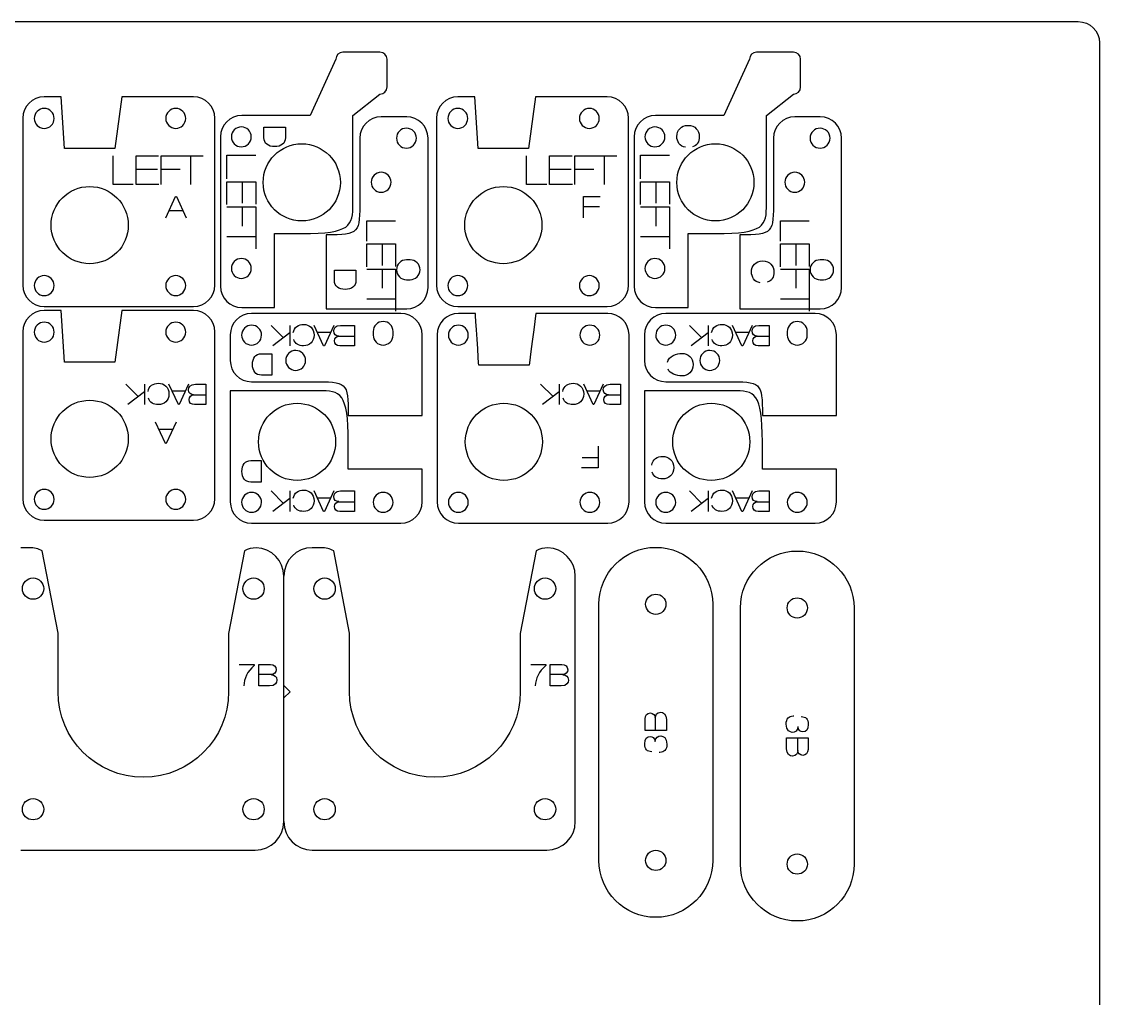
# Model space of a CAD drawing. Extents: x 16 to 1660, y 62 to 1240.
# Drawn here: x 744.4 to 865.7, y 915.6 to 1025.4 of the extents above; entities that cross this region are included whole.
import ezdxf

# ---------------------------------------------------------------- set-up
doc = ezdxf.new("R2010")
doc.units = 0
doc.layers.get('0').update_dxf_attribs({"linetype": 'CONTINUOUS'})

msp = doc.modelspace()

# ---------------------------------------------------------------- linework, layer by layer
at = {"color": 7}
for points in [[(625.826931, 1025.395178), (863.275444, 1025.395178)], [(865.675744, 1022.99516), (865.675744, 709.062731), (865.675744, 709.062731)], [(779.762784, 1021.152249), (776.882707, 1014.831036), (769.187353, 1014.831036)], [(784.723687, 1021.952067), (780.562602, 1021.952067)], [(785.524069, 1018.044136), (785.524069, 1021.152249), (785.524069, 1021.152249)], [(826.298407, 1021.152249), (823.418329, 1014.831036), (815.722693, 1014.831036)], [(831.259309, 1021.952067), (827.098224, 1021.952067)], [(832.059409, 1018.044136), (832.059409, 1021.152249), (832.059409, 1021.152249)], [(749.248918, 1011.133924), (748.876384, 1016.933027), (746.955298, 1016.933027)], [(763.752036, 1016.933027), (755.676811, 1016.933027), (754.906062, 1011.133924), (749.248918, 1011.133924), (749.248918, 1011.133924)], [(781.682742, 1004.911489), (781.682742, 1014.834987), (784.724251, 1017.23444)], [(795.785387, 1011.133924), (795.412571, 1016.933027), (793.491202, 1016.933027)], [(810.287658, 1016.933027), (802.212433, 1016.933027), (801.441967, 1011.133924), (795.785387, 1011.133924), (795.785387, 1011.133924)], [(828.218364, 1004.911489), (828.218364, 1014.834987), (831.259873, 1017.23444)], [(744.554716, 1014.533291), (744.554716, 995.760433)], [(748.074309, 1014.5014), (748.074309, 1014.5014)], [(762.872349, 1014.501682), (762.872349, 1014.501682)], [(766.151489, 995.760433), (766.151489, 1014.533291)], [(787.73528, 1014.683433), (784.863104, 1014.683433)], [(791.091184, 1014.533291), (791.091184, 995.760433)], [(794.610778, 1014.5014), (794.610778, 1014.5014)], [(809.407971, 1014.501682), (809.407971, 1014.501682)], [(812.687111, 995.760433), (812.687111, 1014.533291)], [(834.271184, 1014.683433), (831.399573, 1014.683433)], [(771.67232, 1012.346633), (771.67232, 1013.524629), (774.088989, 1013.524629), (774.088989, 1013.524629)], [(774.088989, 1013.524629), (774.088989, 1012.346633)], [(766.787336, 1012.430736), (766.787336, 995.633433)], [(782.463651, 1012.284262), (782.461958, 1005.414127), (782.461958, 1005.414127)], [(790.134733, 995.485549), (790.134733, 1012.283698)], [(813.322958, 1012.430736), (813.322958, 995.633433)], [(829.00012, 1012.284262), (828.998427, 1005.414127), (828.998427, 1005.414127)], [(836.671484, 995.485549), (836.671484, 1012.283698)], [(756.973622, 1007.06428), (754.697782, 1007.06428), (754.697782, 1010.307296)], [(759.83846, 1007.06428), (757.28576, 1007.06428), (757.28576, 1010.307296), (759.811367, 1010.307296)], [(760.123222, 1007.06428), (760.123222, 1010.307296), (762.39878, 1010.307296)], [(762.044309, 1010.307296), (764.84226, 1010.307296)], [(763.450904, 1007.06428), (763.450904, 1010.307296)], [(767.509542, 1007.69674), (767.509542, 1010.372771), (770.75284, 1010.372771)], [(769.127522, 1011.31116), (769.127522, 1011.31116)], [(787.703389, 1011.164122), (787.703389, 1011.164122)], [(803.509527, 1007.06428), (801.234251, 1007.06428), (801.234251, 1010.307296)], [(806.374647, 1007.06428), (803.821947, 1007.06428), (803.821947, 1010.307296), (806.347836, 1010.307296)], [(806.659691, 1007.06428), (806.659691, 1010.307296), (808.934967, 1010.307296)], [(808.580778, 1010.307296), (811.378729, 1010.307296)], [(809.987373, 1007.06428), (809.987373, 1010.307296)], [(814.046011, 1007.69674), (814.046011, 1010.372771), (817.288744, 1010.372771)], [(815.663427, 1011.31116), (815.663427, 1011.31116)], [(834.239011, 1011.164122), (834.239011, 1011.164122)], [(757.28576, 1008.799664), (759.706662, 1008.799664)], [(760.123222, 1008.799664), (762.266982, 1008.799664)], [(803.821947, 1008.799664), (806.242849, 1008.799664)], [(806.659691, 1008.799664), (808.803451, 1008.799664)], [(767.509542, 1004.831338), (767.509542, 1007.38432), (770.75284, 1007.38432), (770.75284, 1004.858996)], [(769.244927, 1007.38432), (769.244927, 1004.963418)], [(814.046011, 1004.831338), (814.046011, 1007.38432), (817.288744, 1007.38432), (817.288744, 1004.858996)], [(815.780831, 1007.38432), (815.780831, 1004.963418)], [(760.632069, 1003.310724), (761.742896, 1005.727393), (761.830667, 1005.727393), (762.940929, 1003.310724)], [(784.858589, 1006.204067), (784.858589, 1006.204067)], [(807.629689, 1003.310724), (807.629689, 1005.727393), (809.512111, 1005.727393)], [(831.394493, 1006.204067), (831.394493, 1006.204067)], [(767.509542, 1004.546576), (770.75284, 1004.546576), (770.75284, 1002.2713)], [(769.244927, 1004.546576), (769.244927, 1002.403098)], [(807.629689, 1004.603584), (809.433936, 1004.603584)], [(814.046011, 1004.546576), (817.288744, 1004.546576), (817.288744, 1002.2713)], [(815.780831, 1004.546576), (815.780831, 1002.403098)], [(762.573476, 1004.109131), (760.993031, 1004.109131)], [(775.931053, 1002.972058), (775.931053, 1002.972058)], [(783.241173, 1000.698193), (783.241173, 1002.973469), (786.484753, 1002.973469)], [(822.467522, 1002.972058), (822.467522, 1002.972058)], [(829.777642, 1000.698193), (829.777642, 1002.973469), (833.020376, 1002.973469)], [(756.413693, 1002.505544), (756.413693, 1002.505544)], [(770.75284, 1002.625771), (770.75284, 999.82782)], [(802.94988, 1002.505544), (802.94988, 1002.505544)], [(817.288744, 1002.625771), (817.288744, 999.82782)], [(767.509542, 1001.218893), (770.75284, 1001.218893)], [(769.187353, 993.23398), (772.872047, 993.23398), (772.872047, 1001.560947), (775.931336, 1001.560947)], [(778.687236, 1001.404596), (778.686671, 993.086378), (787.73528, 993.086378)], [(814.046011, 1001.218893), (817.288744, 1001.218893)], [(815.722693, 993.23398), (819.407669, 993.23398), (819.407669, 1001.560947), (822.467522, 1001.560947)], [(825.22314, 1001.404596), (825.22314, 993.086378), (834.271184, 993.086378)], [(783.241173, 997.832509), (783.241173, 1000.385209), (786.484753, 1000.385209), (786.484753, 997.859602)], [(784.976558, 1000.385209), (784.976558, 997.964307)], [(829.777642, 997.832509), (829.777642, 1000.385209), (833.020376, 1000.385209), (833.020376, 997.859602)], [(831.512462, 1000.385209), (831.512462, 997.964307)], [(788.120231, 998.604951), (787.712138, 998.604951)], [(834.656418, 998.604951), (834.248324, 998.604951)], [(779.606716, 996.280287), (779.606716, 997.458564), (782.023667, 997.458564), (782.023667, 997.458564)], [(782.023667, 997.458564), (782.023667, 996.280287)], [(783.241173, 997.547464), (786.484753, 997.547464), (786.484753, 995.272189)], [(784.976558, 997.547464), (784.976558, 995.403987)], [(829.777642, 997.547464), (833.020376, 997.547464), (833.020376, 995.272189)], [(831.512462, 997.547464), (831.512462, 995.403987)], [(748.074309, 995.701167), (748.074309, 995.701167)], [(762.871784, 995.701167), (762.871784, 995.701167)], [(769.127522, 996.513684), (769.127522, 996.513684)], [(786.484753, 995.62666), (786.484753, 992.828709)], [(787.7048, 996.365236), (788.112893, 996.365236), (788.112893, 996.365236)], [(794.610778, 995.701167), (794.610778, 995.701167)], [(809.407407, 995.701167), (809.407407, 995.701167)], [(815.663427, 996.513684), (815.663427, 996.513684)], [(833.020376, 995.62666), (833.020376, 992.828709)], [(834.240704, 996.365236), (834.648516, 996.365236), (834.648516, 996.365236)], [(746.955298, 993.360698), (763.752036, 993.360698)], [(783.241173, 994.220064), (786.484753, 994.220064)], [(793.491202, 993.360698), (810.287658, 993.360698)], [(829.777642, 994.220064), (833.020376, 994.220064)], [(749.248918, 987.105807), (748.876384, 992.904909), (746.955298, 992.904909)], [(763.752036, 992.904909), (755.676811, 992.904909), (754.906062, 987.105807), (749.248918, 987.105807), (749.248918, 987.105807)], [(787.082782, 992.566524), (770.286044, 992.566524)], [(795.472402, 992.566242), (793.551316, 992.566242)], [(810.348336, 992.566242), (802.272829, 992.566242)], [(833.6788, 992.566524), (816.882062, 992.566524)], [(773.884378, 989.847596), (772.481169, 991.236411)], [(774.581749, 991.236411), (774.581749, 988.939122)], [(779.528822, 991.236411), (778.473311, 988.939122), (778.389491, 988.939122), (777.334544, 991.236411)], [(780.300982, 991.236693), (781.86534, 991.236693), (781.86534, 988.939404), (781.86534, 988.939404)], [(820.950013, 989.847596), (819.546522, 991.236411)], [(821.647384, 991.236411), (821.647384, 988.939122)], [(826.594458, 991.236411), (825.538947, 988.939122), (825.455127, 988.939122), (824.399898, 991.236411)], [(827.366336, 991.236693), (828.531067, 991.236693), (828.531067, 988.939404), (828.531349, 988.939404)], [(744.554716, 990.505456), (744.554716, 971.732598)], [(748.074309, 990.473282), (748.074309, 990.473282)], [(762.872349, 990.473564), (762.872349, 990.473564)], [(766.151489, 971.732598), (766.151489, 990.505456)], [(767.886027, 990.166789), (767.886027, 987.294896)], [(771.40562, 990.134898), (771.40562, 990.134898)], [(774.581749, 990.379302), (772.693118, 988.939122)], [(777.683371, 990.476951), (779.185358, 990.476951)], [(780.108224, 990.030193), (780.108224, 990.035838)], [(780.108224, 990.033298), (781.86534, 990.030758)], [(781.163736, 981.118744), (789.482236, 981.118744), (789.482236, 990.166789)], [(783.963098, 990.55174), (783.963098, 990.143647)], [(786.202813, 990.136591), (786.202813, 990.54412), (786.202813, 990.54412)], [(791.151298, 990.166507), (791.151298, 971.393649)], [(794.670327, 990.134898), (794.670327, 990.134898)], [(809.468084, 990.134898), (809.468084, 990.134898)], [(812.747789, 971.393649), (812.747789, 990.166507)], [(814.482044, 990.166789), (814.482044, 987.294896)], [(818.001356, 990.134898), (818.001356, 990.134898)], [(821.647384, 990.379302), (819.758753, 988.939122)], [(824.749007, 990.476951), (826.250993, 990.476951)], [(827.173578, 990.030193), (827.173578, 990.035838)], [(827.17386, 990.033298), (828.531349, 990.030758)], [(827.759753, 981.118744), (836.078536, 981.118744), (836.078536, 990.166789)], [(830.559116, 990.55174), (830.559116, 990.143647)], [(832.798831, 990.136591), (832.798831, 990.54412), (832.798831, 990.54412)], [(781.86534, 988.939404), (780.217444, 988.939404)], [(828.531349, 988.939404), (827.282798, 988.939404)], [(771.39292, 988.051533), (772.570916, 988.051533), (772.570916, 985.6343), (772.570916, 985.6343)], [(776.364829, 987.289816), (776.364829, 987.289816)], [(822.960847, 987.289816), (822.960847, 987.289816)], [(801.502362, 986.76714), (795.844936, 986.76714), (795.844936, 986.76714)], [(770.28548, 984.89516), (777.154769, 984.893749), (777.154769, 984.893749)], [(772.570916, 985.6343), (771.39292, 985.6343)], [(816.881498, 984.89516), (823.750787, 984.893749), (823.750787, 984.893749)], [(757.543147, 983.231742), (756.139656, 984.620276)], [(758.240518, 983.764013), (756.351887, 982.323551)], [(758.240518, 984.620276), (758.240518, 982.323269)], [(763.187591, 984.620276), (762.13208, 982.323269), (762.04826, 982.323269), (760.993031, 984.620276)], [(761.34214, 983.861098), (762.844127, 983.861098)], [(763.959469, 984.620276), (765.1242, 984.620276), (765.1242, 982.323269), (765.124482, 982.323269)], [(767.886027, 983.889884), (767.886027, 971.394213)], [(777.804727, 983.889884), (767.886027, 983.889884), (767.886027, 983.889884)], [(804.208873, 983.231742), (802.805664, 984.620276)], [(804.906244, 983.764013), (803.017896, 982.323551)], [(804.906244, 984.620276), (804.906244, 982.323269)], [(809.853882, 984.620276), (808.798089, 982.323269), (808.714551, 982.323269), (807.659322, 984.620276)], [(808.008149, 983.861098), (809.510136, 983.861098)], [(810.625478, 984.620276), (811.790209, 984.620276), (811.790209, 982.323269), (811.790491, 982.323269)], [(814.482044, 983.889884), (814.482044, 971.394213)], [(824.401027, 983.889884), (814.482044, 983.889884), (814.482044, 983.889884)], [(763.766711, 983.414058), (763.766711, 983.419984)], [(763.766993, 983.41688), (765.124482, 983.414622)], [(765.124482, 982.323269), (763.875931, 982.323269)], [(810.43272, 983.414058), (810.43272, 983.419984)], [(810.43272, 983.41688), (811.790491, 983.414622)], [(811.790491, 982.323269), (810.54194, 982.323269)], [(761.786922, 980.368033), (760.676096, 977.9508), (760.588607, 977.9508), (759.478344, 980.368033)], [(759.845516, 979.569344), (761.42596, 979.569344)], [(756.413693, 978.477427), (756.413693, 978.477427)], [(779.74444, 978.13876), (779.74444, 978.13876)], [(789.482236, 971.394213), (789.482236, 975.078907), (781.155551, 975.078907), (781.155551, 978.13876)], [(803.009429, 978.13876), (803.009429, 978.13876)], [(809.289438, 977.650516), (809.289438, 975.233282), (807.40758, 975.233282)], [(826.34074, 978.13876), (826.34074, 978.13876)], [(836.078536, 971.394213), (836.078536, 975.078907), (827.751569, 975.078907), (827.751569, 978.13876)], [(809.289438, 976.357091), (807.485191, 976.357091)], [(770.201096, 976.027456), (771.379091, 976.027456), (771.379091, 973.610787), (771.379091, 973.610787)], [(771.379091, 973.610787), (770.201096, 973.610787)], [(773.884378, 971.223469), (772.481169, 972.612002)], [(774.581749, 972.612002), (774.581749, 970.314431)], [(779.528822, 972.612002), (778.473311, 970.314431), (778.389491, 970.314431), (777.334544, 972.612002)], [(780.300982, 972.612002), (781.86534, 972.612002), (781.86534, 970.314431), (781.86534, 970.314431)], [(820.950013, 971.223469), (819.546522, 972.612002)], [(821.647384, 972.612002), (821.647384, 970.314431)], [(826.594458, 972.612002), (825.538947, 970.314431), (825.455127, 970.314431), (824.399898, 972.612002)], [(827.366336, 972.612002), (828.531067, 972.612002), (828.531067, 970.314431), (828.531349, 970.314431)], [(748.074309, 971.673049), (748.074309, 971.673049)], [(762.871784, 971.673049), (762.871784, 971.673049)], [(774.581749, 971.754893), (772.693118, 970.314431)], [(777.683371, 971.852542), (779.185358, 971.852542)], [(780.108224, 971.405502), (780.108224, 971.411429)], [(780.108224, 971.408607), (781.86534, 971.406067)], [(821.647384, 971.754893), (819.758753, 970.314431)], [(824.749007, 971.852542), (826.250993, 971.852542)], [(827.173578, 971.405502), (827.173578, 971.411429)], [(827.17386, 971.408607), (828.531349, 971.406067)], [(771.40562, 971.334664), (771.40562, 971.334664)], [(781.86534, 970.314431), (780.217444, 970.314431)], [(786.202531, 971.334664), (786.202531, 971.334664)], [(794.670327, 971.334664), (794.670327, 971.334664)], [(809.46752, 971.334664), (809.46752, 971.334664)], [(818.001356, 971.334664), (818.001356, 971.334664)], [(828.531349, 970.314431), (827.282798, 970.314431)], [(832.798267, 971.334664), (832.798267, 971.334664)], [(746.955298, 969.33258), (763.752036, 969.33258)], [(770.286044, 968.994196), (787.082782, 968.994196)], [(793.551316, 968.994196), (810.348336, 968.994196)], [(816.882062, 968.994196), (833.6788, 968.994196)], [(745.310789, 966.230393), (744.30636, 966.230393)], [(748.506391, 950.03112), (748.508649, 956.608027), (746.722464, 965.899347)], [(769.490742, 965.900758), (767.702582, 956.599842), (767.706533, 950.03112)], [(778.11122, 966.230393), (777.106791, 966.230393)], [(781.306822, 950.03112), (781.30908, 956.608027), (779.522896, 965.899347)], [(802.291456, 965.900758), (800.503296, 956.599842), (800.506964, 950.03112)], [(773.906673, 935.430636), (773.906673, 963.030558)], [(806.707387, 935.430636), (806.707387, 963.030558)], [(745.706182, 962.830462), (745.706182, 962.830462)], [(770.506178, 962.830462), (770.506178, 962.830462)], [(778.506613, 962.830462), (778.506613, 962.830462)], [(803.306891, 962.830462), (803.306891, 962.830462)], [(815.76164, 961.013516), (815.76164, 961.013516)], [(809.361687, 931.073971), (809.361687, 959.87362)], [(822.161593, 959.87362), (822.161593, 931.073971), (822.161593, 931.073971)], [(825.278738, 930.662209), (825.278738, 959.461858), (825.278738, 959.461858)], [(838.078927, 959.461858), (838.078927, 930.662209)], [(831.678973, 958.321962), (831.678973, 958.321962)], [(768.899487, 953.093231), (770.5852, 953.093231), (770.5852, 953.004896)], [(771.090942, 953.110164), (772.40384, 953.110164)], [(772.316351, 950.693778), (771.090942, 950.693778), (771.090942, 953.110164), (771.090942, 953.110164)], [(801.7002, 953.093231), (803.385631, 953.093231), (803.385631, 953.004896)], [(803.891373, 953.110164), (805.204553, 953.110164)], [(805.116782, 950.693778), (803.891373, 950.693778), (803.891373, 953.110164), (803.891373, 953.110164)], [(772.518987, 951.959262), (771.09066, 951.962084)], [(772.518987, 951.962367), (772.518987, 951.95644)], [(805.3197, 951.959262), (803.891373, 951.962084)], [(805.3197, 951.962367), (805.3197, 951.95644)], [(773.906673, 950.747964), (774.613358, 950.04128), (773.906673, 949.334878)], [(815.700962, 947.116893), (815.707736, 947.116893)], [(815.704349, 947.117176), (815.701527, 945.689413)], [(814.553447, 945.689413), (814.553447, 947.002029)], [(816.970116, 946.913976), (816.970116, 945.689131), (814.553447, 945.689131), (814.553447, 945.689413)], [(831.763076, 946.08904), (831.755738, 946.08904)], [(830.469933, 943.621853), (830.469933, 944.846698), (832.886884, 944.846698), (832.886884, 944.846416)], [(831.735418, 943.418936), (831.738804, 944.846698)], [(832.886884, 944.846416), (832.886884, 943.5338)], [(815.676973, 944.447071), (815.684029, 944.447071)], [(831.739369, 943.418936), (831.732031, 943.418936)], [(745.706182, 938.030467), (745.706182, 938.030467)], [(770.506178, 938.030467), (770.506178, 938.030467)], [(778.506613, 938.030467), (778.506613, 938.030467)], [(803.306891, 938.030467), (803.306891, 938.030467)], [(744.30636, 932.230518), (770.706556, 932.230518)], [(777.106791, 932.230518), (803.507269, 932.230518)], [(815.76164, 932.213867), (815.76164, 932.213867)], [(831.678973, 929.522313), (831.678973, 929.522313)]]:
    msp.add_lwpolyline(points, dxfattribs=at)
for points in [[(863.275444, 1025.395178), (864.601324, 1025.395178), (865.675744, 1024.320758), (865.675744, 1022.99516)], [(780.562602, 1021.952067), (780.121207, 1021.952067), (779.762784, 1021.593644), (779.762784, 1021.152249)], [(785.524069, 1021.152249), (785.524069, 1021.593644), (785.165647, 1021.952067), (784.723687, 1021.952067)], [(827.098224, 1021.952067), (826.656547, 1021.952067), (826.298407, 1021.593644), (826.298407, 1021.152249)], [(832.059409, 1021.152249), (832.059409, 1021.593644), (831.701269, 1021.952067), (831.259309, 1021.952067)], [(784.724251, 1017.23444), (785.165647, 1017.23444), (785.524069, 1017.601893), (785.524069, 1018.044136)], [(831.259873, 1017.23444), (831.701269, 1017.23444), (832.059409, 1017.601893), (832.059409, 1018.044136)], [(746.955298, 1016.933027), (745.629136, 1016.933027), (744.554716, 1015.858324), (744.554716, 1014.533291)], [(766.151489, 1014.533291), (766.151489, 1015.858324), (765.077633, 1016.933027), (763.752036, 1016.933027)], [(793.491202, 1016.933027), (792.165604, 1016.933027), (791.091184, 1015.858324), (791.091184, 1014.533291)], [(812.687111, 1014.533291), (812.687111, 1015.858324), (811.614102, 1016.933027), (810.287658, 1016.933027)], [(746.958684, 1015.625491), (746.339771, 1015.62662), (745.836851, 1015.127369), (745.834593, 1014.509302)], [(748.074309, 1014.5014), (748.076567, 1015.119467), (747.576469, 1015.622951), (746.958684, 1015.625491)], [(761.75616, 1015.625491), (761.136964, 1015.627749), (760.634891, 1015.128216), (760.632069, 1014.509867)], [(762.872349, 1014.501682), (762.874324, 1015.120031), (762.374509, 1015.623516), (761.75616, 1015.625491)], [(793.494589, 1015.625491), (792.875958, 1015.62662), (792.37332, 1015.127369), (792.371062, 1014.509302)], [(794.610778, 1014.5014), (794.612753, 1015.119467), (794.112938, 1015.622951), (793.494589, 1015.625491)], [(808.291782, 1015.625491), (807.672869, 1015.627749), (807.170796, 1015.128216), (807.168538, 1014.509867)], [(809.407971, 1014.501682), (809.410793, 1015.120031), (808.910413, 1015.623516), (808.291782, 1015.625491)], [(745.834593, 1014.509302), (745.832618, 1013.889824), (746.332433, 1013.387469), (746.9505, 1013.38634)], [(746.9505, 1013.38634), (747.568849, 1013.383518), (748.072051, 1013.883051), (748.074309, 1014.5014)], [(760.632069, 1014.509867), (760.629811, 1013.890671), (761.129909, 1013.387751), (761.748258, 1013.386904)], [(761.748258, 1013.386904), (762.366889, 1013.383518), (762.870091, 1013.883051), (762.872349, 1014.501682)], [(769.187353, 1014.831036), (767.861473, 1014.831036), (766.787336, 1013.756616), (766.787336, 1012.430736)], [(784.863104, 1014.683433), (783.538353, 1014.683433), (782.463651, 1013.60986), (782.463651, 1012.284262)], [(790.134733, 1012.283698), (790.134733, 1013.609013), (789.059749, 1014.683433), (787.73528, 1014.683433)], [(792.371062, 1014.509302), (792.368804, 1013.889824), (792.868338, 1013.387469), (793.486687, 1013.38634)], [(793.486687, 1013.38634), (794.105318, 1013.383518), (794.60852, 1013.883051), (794.610778, 1014.5014)], [(807.168538, 1014.509867), (807.165716, 1013.890671), (807.665813, 1013.387751), (808.284162, 1013.386904)], [(808.284162, 1013.386904), (808.902511, 1013.383518), (809.405713, 1013.883051), (809.407971, 1014.501682)], [(815.722693, 1014.831036), (814.397096, 1014.831036), (813.322958, 1013.756616), (813.322958, 1012.430736)], [(831.399573, 1014.683433), (830.075104, 1014.683433), (829.00012, 1013.60986), (829.00012, 1012.284262)], [(836.671484, 1012.283698), (836.671484, 1013.609013), (835.596782, 1014.683433), (834.271184, 1014.683433)], [(769.135707, 1013.551158), (768.516793, 1013.553416), (768.013873, 1013.053882), (768.011898, 1012.434687)], [(770.251331, 1012.427631), (770.253024, 1013.04598), (769.75462, 1013.549182), (769.135707, 1013.551158)], [(787.711009, 1013.403273), (787.092096, 1013.405531), (786.589176, 1012.90628), (786.588047, 1012.287649)], [(788.827762, 1012.280029), (788.828891, 1012.898378), (788.32964, 1013.401298), (787.711009, 1013.403273)], [(815.671611, 1013.551158), (815.052416, 1013.553416), (814.549778, 1013.053882), (814.54752, 1012.434687)], [(816.787236, 1012.427631), (816.788929, 1013.04598), (816.290524, 1013.549182), (815.671611, 1013.551158)], [(818.12892, 1012.467424), (818.12892, 1013.158022), (818.592611, 1013.719362), (819.3913, 1013.719362)], [(819.3913, 1013.719362), (820.190836, 1013.719362), (820.654244, 1013.158022), (820.654244, 1012.467424)], [(834.247196, 1013.403273), (833.628282, 1013.405531), (833.125644, 1012.90628), (833.123951, 1012.287649)], [(835.363949, 1012.280029), (835.36536, 1012.898378), (834.865827, 1013.401298), (834.247196, 1013.403273)], [(768.011898, 1012.434687), (768.00964, 1011.81662), (768.508891, 1011.3137), (769.127522, 1011.31116)], [(769.127522, 1011.31116), (769.747, 1011.309184), (770.249356, 1011.809), (770.251331, 1012.427631)], [(771.591887, 1007.311789), (771.591887, 1009.708702), (773.534422, 1011.651802), (775.931053, 1011.651802)], [(772.880796, 1011.337971), (772.159718, 1011.337971), (771.67232, 1011.67946), (771.67232, 1012.346633)], [(774.088989, 1012.346633), (774.088989, 1011.67946), (773.601591, 1011.337971), (772.880796, 1011.337971)], [(775.931053, 1011.651802), (778.328249, 1011.651802), (780.271349, 1009.708702), (780.271349, 1007.311789)], [(786.588047, 1012.287649), (786.585507, 1011.669582), (787.08504, 1011.166098), (787.703389, 1011.164122)], [(787.703389, 1011.164122), (788.321173, 1011.161582), (788.824658, 1011.661962), (788.827762, 1012.280029)], [(814.54752, 1012.434687), (814.545262, 1011.81662), (815.04536, 1011.3137), (815.663427, 1011.31116)], [(815.663427, 1011.31116), (816.283187, 1011.309184), (816.785824, 1011.809), (816.787236, 1012.427631)], [(818.127791, 1007.311789), (818.127791, 1009.708702), (820.070327, 1011.651802), (822.467522, 1011.651802)], [(819.100047, 1011.255844), (818.453476, 1011.326682), (818.12892, 1011.908907), (818.12892, 1012.467424)], [(820.654244, 1012.467424), (820.654244, 1011.895642), (820.420564, 1011.441547), (819.895631, 1011.313136)], [(822.467522, 1011.651802), (824.864153, 1011.651802), (826.807253, 1009.708702), (826.807253, 1007.311789)], [(833.123951, 1012.287649), (833.121129, 1011.669582), (833.621227, 1011.166098), (834.239011, 1011.164122)], [(834.239011, 1011.164122), (834.857642, 1011.161582), (835.361409, 1011.661962), (835.363949, 1012.280029)], [(784.866773, 1008.444064), (784.24786, 1008.44604), (783.745222, 1007.946224), (783.743529, 1007.327593)], [(785.982398, 1007.319973), (785.984656, 1007.938887), (785.485404, 1008.440678), (784.866773, 1008.444064)], [(831.402678, 1008.444064), (830.783764, 1008.44604), (830.280844, 1007.946224), (830.279716, 1007.327593)], [(832.518584, 1007.319973), (832.520278, 1007.938887), (832.021027, 1008.440678), (831.402678, 1008.444064)], [(747.733667, 1002.505544), (747.733667, 1004.901893), (749.676767, 1006.845558), (752.073962, 1006.845558)], [(752.073962, 1006.845558), (754.471158, 1006.845558), (756.413693, 1004.901893), (756.413693, 1002.505544)], [(775.931053, 1002.972058), (773.534422, 1002.972058), (771.591887, 1004.914876), (771.591887, 1007.311789)], [(780.271349, 1007.311789), (780.271349, 1004.914876), (778.328249, 1002.972058), (775.931053, 1002.972058)], [(783.743529, 1007.327593), (783.740707, 1006.708962), (784.24024, 1006.206042), (784.858589, 1006.204067)], [(784.858589, 1006.204067), (785.476938, 1006.201809), (785.980422, 1006.701342), (785.982398, 1007.319973)], [(794.269571, 1002.505544), (794.269571, 1004.901893), (796.212953, 1006.845558), (798.609867, 1006.845558)], [(798.609867, 1006.845558), (801.007062, 1006.845558), (802.94988, 1004.901893), (802.94988, 1002.505544)], [(822.467522, 1002.972058), (820.070327, 1002.972058), (818.127791, 1004.914876), (818.127791, 1007.311789)], [(826.807253, 1007.311789), (826.807253, 1004.914876), (824.864153, 1002.972058), (822.467522, 1002.972058)], [(830.279716, 1007.327593), (830.276611, 1006.708962), (830.776427, 1006.206042), (831.394493, 1006.204067)], [(831.394493, 1006.204067), (832.01256, 1006.201809), (832.516044, 1006.701342), (832.518584, 1007.319973)], [(782.461958, 1005.414127), (782.461958, 1001.572236), (782.461958, 1001.404596), (778.687236, 1001.404596)], [(828.998427, 1005.414127), (828.998427, 1001.572236), (828.998427, 1001.404596), (825.22314, 1001.404596)], [(775.931336, 1001.560947), (781.460069, 1001.560947), (781.682742, 1002.402251), (781.682742, 1004.911489)], [(822.467522, 1001.560947), (827.995691, 1001.560947), (828.218364, 1002.402251), (828.218364, 1004.911489)], [(752.073962, 998.165531), (749.676767, 998.165531), (747.733667, 1000.108349), (747.733667, 1002.505544)], [(756.413693, 1002.505544), (756.413693, 1000.108349), (754.471158, 998.165531), (752.073962, 998.165531)], [(798.609867, 998.165531), (796.212953, 998.165531), (794.269571, 1000.108349), (794.269571, 1002.505544)], [(802.94988, 1002.505544), (802.94988, 1000.108349), (801.007062, 998.165531), (798.609867, 998.165531)], [(769.135707, 998.753118), (768.516793, 998.755376), (768.013873, 998.255278), (768.011898, 997.636929)], [(770.251331, 997.629591), (770.253024, 998.248504), (769.75462, 998.751707), (769.135707, 998.753118)], [(787.712138, 998.604951), (787.093507, 998.607209), (786.58974, 998.10824), (786.588611, 997.489327)], [(789.236138, 997.481142), (789.238113, 998.100338), (788.738298, 998.60354), (788.120231, 998.604951)], [(815.671611, 998.753118), (815.052416, 998.755376), (814.549778, 998.255278), (814.54752, 997.636929)], [(816.787236, 997.629591), (816.788929, 998.248504), (816.290524, 998.751707), (815.671611, 998.753118)], [(826.52616, 997.239842), (826.52616, 997.930722), (826.989569, 998.492344), (827.788258, 998.492344)], [(827.788258, 998.492344), (828.586947, 998.492344), (829.050638, 997.930722), (829.050638, 997.239842)], [(834.248324, 998.604951), (833.629411, 998.607209), (833.126209, 998.10824), (833.124516, 997.489327)], [(835.772324, 997.481142), (835.774582, 998.100338), (835.274202, 998.60354), (834.656418, 998.604951)], [(768.011898, 997.636929), (768.00964, 997.01858), (768.508891, 996.516224), (769.127522, 996.513684)], [(769.127522, 996.513684), (769.747, 996.511709), (770.249356, 997.011524), (770.251331, 997.629591)], [(786.588611, 997.489327), (786.586353, 996.870131), (787.085887, 996.367493), (787.7048, 996.365236)], [(788.112893, 996.365236), (788.73096, 996.362978), (789.234162, 996.86364), (789.236138, 997.481142)], [(814.54752, 997.636929), (814.545262, 997.01858), (815.04536, 996.516224), (815.663427, 996.513684)], [(815.663427, 996.513684), (816.283187, 996.511709), (816.785824, 997.011524), (816.787236, 997.629591)], [(827.497287, 996.028262), (826.850716, 996.099382), (826.52616, 996.681607), (826.52616, 997.239842)], [(829.050638, 997.239842), (829.050638, 996.668342), (828.817522, 996.214811), (828.292589, 996.086118)], [(833.124516, 997.489327), (833.122258, 996.870131), (833.622356, 996.367493), (834.240704, 996.365236)], [(834.648516, 996.365236), (835.266864, 996.362978), (835.770067, 996.86364), (835.772324, 997.481142)], [(744.554716, 995.760433), (744.554716, 994.435118), (745.629136, 993.360698), (746.955298, 993.360698)], [(745.834593, 995.709633), (745.832618, 995.090438), (746.332433, 994.5878), (746.951064, 994.585542)], [(746.958684, 996.824976), (746.339771, 996.827516), (745.836287, 996.328547), (745.834593, 995.709633)], [(746.951064, 994.585542), (747.568849, 994.583849), (748.072051, 995.083382), (748.074309, 995.701167)], [(748.074309, 995.701167), (748.076567, 996.320927), (747.576469, 996.823847), (746.958684, 996.824976)], [(760.632069, 995.709633), (760.629811, 995.090438), (761.129909, 994.5878), (761.748258, 994.585542)], [(761.755596, 996.824976), (761.136964, 996.827516), (760.633762, 996.328547), (760.632069, 995.709633)], [(761.748258, 994.585542), (762.366889, 994.583849), (762.870091, 995.083382), (762.871784, 995.701167)], [(762.871784, 995.701167), (762.87376, 996.320927), (762.373944, 996.823847), (761.755596, 996.824976)], [(763.752036, 993.360698), (765.077633, 993.360698), (766.151489, 994.435118), (766.151489, 995.760433)], [(766.787336, 995.633433), (766.787336, 994.307836), (767.861756, 993.23398), (769.187353, 993.23398)], [(780.814909, 995.271907), (780.093831, 995.271907), (779.606716, 995.613678), (779.606716, 996.280287)], [(782.023667, 996.280287), (782.023667, 995.613678), (781.535704, 995.271907), (780.814909, 995.271907)], [(791.091184, 995.760433), (791.091184, 994.435118), (792.165604, 993.360698), (793.491202, 993.360698)], [(792.371062, 995.709633), (792.368804, 995.090438), (792.868338, 994.5878), (793.487251, 994.585542)], [(793.494589, 996.824976), (792.875958, 996.827516), (792.372756, 996.328547), (792.371062, 995.709633)], [(793.487251, 994.585542), (794.105318, 994.583849), (794.60852, 995.083382), (794.610778, 995.701167)], [(794.610778, 995.701167), (794.612753, 996.320927), (794.112938, 996.823847), (793.494589, 996.824976)], [(807.168538, 995.709633), (807.165716, 995.090438), (807.665813, 994.5878), (808.284162, 994.585542)], [(808.291782, 996.824976), (807.672869, 996.827516), (807.169667, 996.328547), (807.168538, 995.709633)], [(808.284162, 994.585542), (808.902511, 994.583849), (809.405713, 995.083382), (809.407407, 995.701167)], [(809.407407, 995.701167), (809.409664, 996.320927), (808.909849, 996.823847), (808.291782, 996.824976)], [(810.287658, 993.360698), (811.614102, 993.360698), (812.687111, 994.435118), (812.687111, 995.760433)], [(813.322958, 995.633433), (813.322958, 994.307836), (814.397096, 993.23398), (815.722693, 993.23398)], [(787.73528, 993.086378), (789.059749, 993.086378), (790.134733, 994.160233), (790.134733, 995.485549)], [(834.271184, 993.086378), (835.596782, 993.086378), (836.671484, 994.160233), (836.671484, 995.485549)], [(746.955298, 992.904909), (745.629136, 992.904909), (744.554716, 991.829924), (744.554716, 990.505456)], [(766.151489, 990.505456), (766.151489, 991.829924), (765.077633, 992.904909), (763.752036, 992.904909)], [(770.286044, 992.566524), (768.960447, 992.566524), (767.886027, 991.491822), (767.886027, 990.166789)], [(789.482236, 990.166789), (789.482236, 991.491822), (788.40838, 992.566524), (787.082782, 992.566524)], [(793.551316, 992.566242), (792.224871, 992.566242), (791.151298, 991.49154), (791.151298, 990.166507)], [(795.844936, 986.76714), (795.844936, 986.76714), (795.472402, 992.566524), (795.472402, 992.566242)], [(802.272829, 992.566242), (802.272829, 992.566524), (801.502362, 986.76714), (801.502362, 986.76714)], [(812.747789, 990.166507), (812.747789, 991.49154), (811.673933, 992.566242), (810.348336, 992.566242)], [(816.882062, 992.566524), (815.556182, 992.566524), (814.482044, 991.491822), (814.482044, 990.166789)], [(836.078536, 990.166789), (836.078536, 991.491822), (835.004398, 992.566524), (833.6788, 992.566524)], [(746.958684, 991.597656), (746.339771, 991.599067), (745.836851, 991.099533), (745.834593, 990.481184)], [(748.074309, 990.473282), (748.076567, 991.091349), (747.576469, 991.594833), (746.958684, 991.597656)], [(761.75616, 991.597656), (761.136964, 991.599631), (760.634891, 991.099816), (760.632069, 990.482031)], [(762.872349, 990.473564), (762.874324, 991.091913), (762.374509, 991.595116), (761.75616, 991.597656)], [(770.289431, 991.259271), (769.6708, 991.2604), (769.168162, 990.760584), (769.165904, 990.142518)], [(771.40562, 990.134898), (771.407878, 990.752682), (770.90778, 991.255884), (770.289431, 991.259271)], [(774.980247, 990.415991), (775.04798, 991.030107), (775.601418, 991.33914), (776.132278, 991.33914)], [(776.132278, 991.33914), (776.788727, 991.33914), (777.322973, 990.898873), (777.322973, 990.139413)], [(779.528822, 990.612136), (779.528822, 990.8794), (779.699284, 991.236693), (780.300982, 991.236693)], [(785.086907, 991.667647), (784.467993, 991.669904), (783.964791, 991.169807), (783.963098, 990.55174)], [(786.202813, 990.54412), (786.204789, 991.162187), (785.704973, 991.665389), (785.086907, 991.667647)], [(793.55442, 991.259271), (792.935507, 991.2604), (792.432869, 990.760584), (792.430611, 990.142518)], [(794.670327, 990.134898), (794.672302, 990.752682), (794.172487, 991.255884), (793.55442, 991.259271)], [(808.351896, 991.259271), (807.732982, 991.260964), (807.230909, 990.761431), (807.228087, 990.143082)], [(809.468084, 990.134898), (809.470342, 990.753247), (808.970527, 991.256731), (808.351896, 991.259271)], [(816.885167, 991.259271), (816.266818, 991.2604), (815.76418, 990.760584), (815.761922, 990.142518)], [(818.001356, 990.134898), (818.003613, 990.752682), (817.503798, 991.255884), (816.885167, 991.259271)], [(822.045882, 990.415991), (822.113616, 991.030107), (822.667053, 991.33914), (823.197913, 991.33914)], [(823.197913, 991.33914), (823.854362, 991.33914), (824.388327, 990.898873), (824.388327, 990.139413)], [(826.594176, 990.612136), (826.594176, 990.8794), (826.764638, 991.236693), (827.366336, 991.236693)], [(831.682924, 991.667647), (831.063729, 991.669904), (830.560527, 991.169807), (830.559116, 990.55174)], [(832.798831, 990.54412), (832.800807, 991.162187), (832.300427, 991.665389), (831.682924, 991.667647)], [(745.834593, 990.481184), (745.832618, 989.861707), (746.332433, 989.359069), (746.9505, 989.358222)], [(746.9505, 989.358222), (747.568849, 989.3554), (748.072051, 989.855216), (748.074309, 990.473282)], [(760.632069, 990.482031), (760.629811, 989.862271), (761.129909, 989.359916), (761.748258, 989.358787)], [(761.748258, 989.358787), (762.366889, 989.3554), (762.870091, 989.855216), (762.872349, 990.473564)], [(769.165904, 990.142518), (769.163929, 989.523604), (769.66318, 989.020684), (770.281811, 989.019556)], [(770.281811, 989.019556), (770.90016, 989.016733), (771.403362, 989.516267), (771.40562, 990.134898)], [(776.132278, 988.939404), (775.588718, 988.939404), (775.1572, 989.161231), (775.034716, 989.659918)], [(777.322973, 990.139413), (777.322973, 989.379953), (776.788727, 988.939404), (776.132278, 988.939404)], [(780.108224, 990.035838), (779.808787, 990.049102), (779.528822, 990.209969), (779.528822, 990.612136)], [(779.599942, 989.508929), (779.599942, 989.779016), (779.837573, 990.035838), (780.108224, 990.030193)], [(783.963098, 990.143647), (783.96084, 989.525016), (784.459809, 989.021531), (785.078722, 989.020402)], [(785.078722, 989.020402), (785.697918, 989.018144), (786.200556, 989.51796), (786.202813, 990.136591)], [(792.430611, 990.142518), (792.428353, 989.523604), (792.928451, 989.020684), (793.546236, 989.019556)], [(793.546236, 989.019556), (794.164867, 989.016733), (794.668069, 989.516267), (794.670327, 990.134898)], [(807.228087, 990.143082), (807.225829, 989.523887), (807.725927, 989.021531), (808.344276, 989.02012)], [(808.344276, 989.02012), (808.962624, 989.016733), (809.466109, 989.516267), (809.468084, 990.134898)], [(815.761922, 990.142518), (815.759664, 989.523604), (816.259198, 989.020684), (816.877547, 989.019556)], [(816.877547, 989.019556), (817.495896, 989.016733), (817.99938, 989.516267), (818.001356, 990.134898)], [(823.197913, 988.939404), (822.654353, 988.939404), (822.222836, 989.161231), (822.100351, 989.659918)], [(824.388327, 990.139413), (824.388327, 989.379953), (823.85408, 988.939404), (823.197913, 988.939404)], [(827.173578, 990.035838), (826.87414, 990.049102), (826.594176, 990.209969), (826.594176, 990.612136)], [(826.665296, 989.508929), (826.665296, 989.779016), (826.902644, 990.035838), (827.173578, 990.030193)], [(830.559116, 990.143647), (830.556858, 989.525016), (831.055544, 989.021531), (831.67474, 989.020402)], [(831.67474, 989.020402), (832.293936, 989.018144), (832.796856, 989.51796), (832.798831, 990.136591)], [(775.248076, 988.413907), (774.629727, 988.4156), (774.127371, 987.916631), (774.124831, 987.298)], [(776.364829, 987.289816), (776.367087, 987.907882), (775.867271, 988.411084), (775.248076, 988.413907)], [(780.217444, 988.939404), (779.85366, 988.939404), (779.599942, 989.135549), (779.599942, 989.508929)], [(821.844093, 988.413907), (821.226027, 988.4156), (820.723389, 987.916631), (820.720849, 987.298)], [(822.960847, 987.289816), (822.963104, 987.907882), (822.463007, 988.411084), (821.844093, 988.413907)], [(827.282798, 988.939404), (826.919013, 988.939404), (826.665296, 989.135549), (826.665296, 989.508929)], [(767.886027, 987.294896), (767.886027, 985.970144), (768.959882, 984.89516), (770.28548, 984.89516)], [(770.384258, 986.842776), (770.384258, 987.563853), (770.726029, 988.051533), (771.39292, 988.051533)], [(774.124831, 987.298), (774.122573, 986.679369), (774.622389, 986.176731), (775.24102, 986.174756)], [(775.24102, 986.174756), (775.859369, 986.171933), (776.362007, 986.671749), (776.364829, 987.289816)], [(814.482044, 987.294896), (814.482044, 985.970144), (815.555618, 984.89516), (816.881498, 984.89516)], [(817.093447, 987.111169), (817.164567, 987.757458), (818.146136, 988.082296), (818.704653, 988.082296)], [(818.704653, 988.082296), (819.395251, 988.082296), (819.957156, 987.618887), (819.957156, 986.820198)], [(820.720849, 987.298), (820.718591, 986.679369), (821.218689, 986.176731), (821.837038, 986.174756)], [(821.837038, 986.174756), (822.455387, 986.171933), (822.958024, 986.671749), (822.960847, 987.289816)], [(771.39292, 985.6343), (770.726029, 985.6343), (770.384258, 986.12198), (770.384258, 986.842776)], [(818.704653, 985.557536), (818.133153, 985.557536), (817.279713, 985.790933), (817.150738, 986.315867)], [(819.957156, 986.820198), (819.957156, 986.020662), (819.395533, 985.557536), (818.704653, 985.557536)], [(758.639016, 983.800138), (758.706749, 984.414818), (759.260187, 984.723287), (759.791047, 984.723287)], [(759.791047, 984.723287), (760.447496, 984.723287), (760.98146, 984.282456), (760.98146, 983.52356)], [(777.154769, 984.893749), (780.99666, 984.893749), (781.163736, 984.893749), (781.163736, 981.118744)], [(805.304742, 983.800138), (805.372476, 984.414818), (805.926196, 984.723287), (806.456773, 984.723287)], [(806.456773, 984.723287), (807.113504, 984.723287), (807.647469, 984.282456), (807.647469, 983.52356)], [(823.750787, 984.893749), (827.592678, 984.893749), (827.759753, 984.893749), (827.759753, 981.118744)], [(760.98146, 983.52356), (760.98146, 982.764382), (760.447496, 982.323269), (759.791047, 982.323269)], [(763.187309, 983.996282), (763.187309, 984.263264), (763.357771, 984.620276), (763.959469, 984.620276)], [(763.766711, 983.419984), (763.467273, 983.433249), (763.187309, 983.593833), (763.187309, 983.996282)], [(781.155551, 978.13876), (781.155551, 983.667211), (780.313682, 983.889884), (777.804727, 983.889884)], [(807.647469, 983.52356), (807.647469, 982.764382), (807.113504, 982.323269), (806.456773, 982.323269)], [(809.8536, 983.996282), (809.8536, 984.263264), (810.02378, 984.620276), (810.625478, 984.620276)], [(810.43272, 983.419984), (810.133564, 983.433249), (809.8536, 983.593833), (809.8536, 983.996282)], [(827.751569, 978.13876), (827.751569, 983.667211), (826.909982, 983.889884), (824.401027, 983.889884)], [(747.733667, 978.477427), (747.733667, 980.874058), (749.676767, 982.817158), (752.073962, 982.817158)], [(752.073962, 982.817158), (754.471158, 982.817158), (756.413693, 980.874058), (756.413693, 978.477427)], [(759.791047, 982.323269), (759.247487, 982.323269), (758.815969, 982.544813), (758.693484, 983.0435)], [(763.258429, 982.892511), (763.258429, 983.16288), (763.49606, 983.419984), (763.766711, 983.414058)], [(763.875931, 982.323269), (763.512147, 982.323269), (763.258429, 982.519413), (763.258429, 982.892511)], [(771.064413, 978.13876), (771.064413, 980.535391), (773.007513, 982.479056), (775.404709, 982.479056)], [(775.404709, 982.479056), (777.801904, 982.479056), (779.74444, 980.535391), (779.74444, 978.13876)], [(794.329684, 978.13876), (794.329684, 980.535391), (796.272502, 982.479056), (798.66998, 982.479056)], [(798.66998, 982.479056), (801.067176, 982.479056), (803.009429, 980.535391), (803.009429, 978.13876)], [(806.456773, 982.323269), (805.913213, 982.323269), (805.481696, 982.544813), (805.359493, 983.0435)], [(809.92472, 982.892511), (809.92472, 983.16288), (810.162069, 983.419984), (810.43272, 983.414058)], [(810.54194, 982.323269), (810.178156, 982.323269), (809.92472, 982.519413), (809.92472, 982.892511)], [(817.660713, 978.13876), (817.660713, 980.535391), (819.603531, 982.479056), (822.000727, 982.479056)], [(822.000727, 982.479056), (824.397922, 982.479056), (826.34074, 980.535391), (826.34074, 978.13876)], [(752.073962, 974.137413), (749.676767, 974.137413), (747.733667, 976.080231), (747.733667, 978.477427)], [(756.413693, 978.477427), (756.413693, 976.080231), (754.471158, 974.137413), (752.073962, 974.137413)], [(775.404709, 973.798747), (773.007513, 973.798747), (771.064413, 975.741564), (771.064413, 978.13876)], [(779.74444, 978.13876), (779.74444, 975.741564), (777.801904, 973.798747), (775.404709, 973.798747)], [(798.66998, 973.798747), (796.272502, 973.798747), (794.329684, 975.741564), (794.329684, 978.13876)], [(803.009429, 978.13876), (803.009429, 975.741564), (801.067176, 973.798747), (798.66998, 973.798747)], [(822.000727, 973.798747), (819.603531, 973.798747), (817.660713, 975.741564), (817.660713, 978.13876)], [(826.34074, 978.13876), (826.34074, 975.741564), (824.398204, 973.798747), (822.000727, 973.798747)], [(815.312907, 975.5251), (815.384027, 976.171671), (815.966251, 976.496227), (816.524487, 976.496227)], [(816.524487, 976.496227), (817.215084, 976.496227), (817.776989, 976.032818), (817.776989, 975.234129)], [(769.192433, 974.819262), (769.192433, 975.539776), (769.534204, 976.027456), (770.201096, 976.027456)], [(817.776989, 975.234129), (817.776989, 974.434593), (817.215084, 973.971184), (816.524487, 973.971184)], [(770.201096, 973.610787), (769.534204, 973.610787), (769.192433, 974.098467), (769.192433, 974.819262)], [(816.524487, 973.971184), (815.952987, 973.971184), (815.499173, 974.204864), (815.370198, 974.729798)], [(746.958684, 972.796858), (746.339771, 972.799398), (745.836287, 972.300429), (745.834593, 971.681233)], [(748.074309, 971.673049), (748.076567, 972.292527), (747.576469, 972.795729), (746.958684, 972.796858)], [(761.755596, 972.796858), (761.136964, 972.799398), (760.633762, 972.300429), (760.632069, 971.681233)], [(762.871784, 971.673049), (762.87376, 972.292527), (762.373944, 972.795729), (761.755596, 972.796858)], [(774.980247, 971.791018), (775.04798, 972.405698), (775.601418, 972.714449), (776.132278, 972.714449)], [(776.132278, 972.714449), (776.788727, 972.714449), (777.322973, 972.2739), (777.322973, 971.51444)], [(779.528822, 971.987444), (779.528822, 972.254709), (779.699284, 972.612002), (780.300982, 972.612002)], [(822.045882, 971.791018), (822.113616, 972.405698), (822.667053, 972.714449), (823.197913, 972.714449)], [(823.197913, 972.714449), (823.854362, 972.714449), (824.388327, 972.2739), (824.388327, 971.51444)], [(826.594176, 971.987444), (826.594176, 972.254709), (826.764638, 972.612002), (827.366336, 972.612002)], [(744.554716, 971.732598), (744.554716, 970.407282), (745.629136, 969.33258), (746.955298, 969.33258)], [(745.834593, 971.681233), (745.832618, 971.062038), (746.332433, 970.559964), (746.951064, 970.557424)], [(746.951064, 970.557424), (747.568849, 970.555449), (748.072051, 971.055547), (748.074309, 971.673049)], [(760.632069, 971.681233), (760.629811, 971.062038), (761.129909, 970.559964), (761.748258, 970.557424)], [(761.748258, 970.557424), (762.366889, 970.555449), (762.870091, 971.055547), (762.871784, 971.673049)], [(763.752036, 969.33258), (765.077633, 969.33258), (766.151489, 970.407282), (766.151489, 971.732598)], [(767.886027, 971.394213), (767.886027, 970.068333), (768.960447, 968.994196), (770.286044, 968.994196)], [(770.289431, 972.458473), (769.6708, 972.460731), (769.167598, 971.961762), (769.165904, 971.342849)], [(771.40562, 971.334664), (771.407878, 971.954142), (770.90778, 972.457344), (770.289431, 972.458473)], [(777.322973, 971.51444), (777.322973, 970.755544), (776.788727, 970.314431), (776.132278, 970.314431)], [(780.108224, 971.411429), (779.808787, 971.424693), (779.528822, 971.584996), (779.528822, 971.987444)], [(779.599942, 970.883673), (779.599942, 971.154324), (779.837573, 971.411429), (780.108224, 971.405502)], [(785.086342, 972.458473), (784.467711, 972.460731), (783.964509, 971.961762), (783.962816, 971.342849)], [(786.202531, 971.334664), (786.204507, 971.954142), (785.704691, 972.457344), (785.086342, 972.458473)], [(787.082782, 968.994196), (788.40838, 968.994196), (789.482236, 970.068333), (789.482236, 971.394213)], [(791.151298, 971.393649), (791.151298, 970.068333), (792.224871, 968.994196), (793.551316, 968.994196)], [(793.55442, 972.458473), (792.935507, 972.460731), (792.432304, 971.961762), (792.430611, 971.342849)], [(794.670327, 971.334664), (794.672302, 971.953578), (794.172487, 972.457344), (793.55442, 972.458473)], [(808.351331, 972.458473), (807.732982, 972.460731), (807.22978, 971.961762), (807.228087, 971.342849)], [(809.46752, 971.334664), (809.469778, 971.953578), (808.969962, 972.457344), (808.351331, 972.458473)], [(810.348336, 968.994196), (811.673933, 968.994196), (812.747789, 970.068333), (812.747789, 971.393649)], [(814.482044, 971.394213), (814.482044, 970.068333), (815.556182, 968.994196), (816.882062, 968.994196)], [(816.885167, 972.458473), (816.266818, 972.460731), (815.763616, 971.961762), (815.761922, 971.342849)], [(818.001356, 971.334664), (818.003613, 971.954142), (817.503798, 972.457344), (816.885167, 972.458473)], [(824.388327, 971.51444), (824.388327, 970.755544), (823.85408, 970.314431), (823.197913, 970.314431)], [(827.173578, 971.411429), (826.87414, 971.424693), (826.594176, 971.584996), (826.594176, 971.987444)], [(826.665296, 970.883673), (826.665296, 971.154324), (826.902644, 971.411429), (827.173578, 971.405502)], [(831.682078, 972.458473), (831.063729, 972.460731), (830.560527, 971.961762), (830.558833, 971.342849)], [(832.798267, 971.334664), (832.800242, 971.954142), (832.300427, 972.457344), (831.682078, 972.458473)], [(833.6788, 968.994196), (835.004398, 968.994196), (836.078536, 970.068333), (836.078536, 971.394213)], [(769.165904, 971.342849), (769.163929, 970.723936), (769.66318, 970.221016), (770.282093, 970.218758)], [(770.282093, 970.218758), (770.90016, 970.2165), (771.403362, 970.716598), (771.40562, 971.334664)], [(776.132278, 970.314431), (775.588718, 970.314431), (775.1572, 970.535976), (775.034716, 971.035509)], [(780.217444, 970.314431), (779.85366, 970.314431), (779.599942, 970.510576), (779.599942, 970.883673)], [(783.962816, 971.342849), (783.960558, 970.723936), (784.460656, 970.221016), (785.079004, 970.218758)], [(785.079004, 970.218758), (785.697636, 970.2165), (786.200838, 970.716598), (786.202531, 971.334664)], [(792.430611, 971.342849), (792.428353, 970.723936), (792.928451, 970.221016), (793.5468, 970.218758)], [(793.5468, 970.218758), (794.164867, 970.2165), (794.668069, 970.716598), (794.670327, 971.334664)], [(807.228087, 971.342849), (807.225829, 970.723936), (807.725927, 970.221016), (808.344276, 970.218758)], [(808.344276, 970.218758), (808.962624, 970.2165), (809.466109, 970.716598), (809.46752, 971.334664)], [(815.761922, 971.342849), (815.759664, 970.723936), (816.259198, 970.221016), (816.878111, 970.218758)], [(816.878111, 970.218758), (817.495896, 970.2165), (817.99938, 970.716598), (818.001356, 971.334664)], [(823.197913, 970.314431), (822.654353, 970.314431), (822.222836, 970.535976), (822.100351, 971.035509)], [(827.282798, 970.314431), (826.919013, 970.314431), (826.665296, 970.510576), (826.665296, 970.883673)], [(830.558833, 971.342849), (830.556576, 970.723936), (831.056673, 970.221016), (831.67474, 970.218758)], [(831.67474, 970.218758), (832.293371, 970.2165), (832.796573, 970.716598), (832.798267, 971.334664)], [(746.722464, 965.899347), (746.296027, 966.109602), (745.818224, 966.230393), (745.310789, 966.230393)], [(770.810413, 966.225313), (770.337691, 966.212049), (769.890651, 966.097467), (769.490742, 965.900758)], [(773.906673, 963.030558), (773.906673, 964.76312), (772.529147, 966.17028), (770.810413, 966.225313)], [(777.106791, 966.230393), (775.339233, 966.230393), (773.906673, 964.798398), (773.906673, 963.030558)], [(779.522896, 965.899347), (779.096458, 966.109602), (778.618656, 966.230393), (778.11122, 966.230393)], [(803.610844, 966.225313), (803.138122, 966.212049), (802.691082, 966.097467), (802.291456, 965.900758)], [(806.707387, 963.030558), (806.707387, 964.76312), (805.32986, 966.17028), (803.610844, 966.225313)], [(809.361687, 959.87362), (809.361687, 963.408171), (812.227089, 966.273573), (815.761358, 966.273573)], [(815.761358, 966.273573), (819.296191, 966.273573), (822.161593, 963.408171), (822.161593, 959.87362)], [(825.278738, 959.461858), (825.278738, 962.996127), (828.143858, 965.861811), (831.678691, 965.861811)], [(831.678691, 965.861811), (835.212678, 965.861811), (838.078927, 962.996127), (838.078927, 959.461858)], [(744.506173, 961.630453), (744.506173, 962.293111), (745.043524, 962.830462), (745.706182, 962.830462)], [(745.706182, 962.830462), (746.369122, 962.830462), (746.906191, 962.293111), (746.906191, 961.630453)], [(769.306169, 961.630453), (769.306169, 962.293111), (769.843802, 962.830462), (770.506178, 962.830462)], [(770.506178, 962.830462), (771.169118, 962.830462), (771.706187, 962.293111), (771.706187, 961.630453)], [(777.306604, 961.630453), (777.306604, 962.293111), (777.843673, 962.830462), (778.506613, 962.830462)], [(778.506613, 962.830462), (779.169553, 962.830462), (779.706622, 962.293111), (779.706622, 961.630453)], [(802.106882, 961.630453), (802.106882, 962.293111), (802.644233, 962.830462), (803.306891, 962.830462)], [(803.306891, 962.830462), (803.969831, 962.830462), (804.5069, 962.293111), (804.5069, 961.630453)], [(745.706182, 960.430444), (745.043524, 960.430444), (744.506173, 960.967796), (744.506173, 961.630453)], [(746.906191, 961.630453), (746.906191, 960.967796), (746.369122, 960.430444), (745.706182, 960.430444)], [(770.506178, 960.430444), (769.843802, 960.430444), (769.306169, 960.967796), (769.306169, 961.630453)], [(771.706187, 961.630453), (771.706187, 960.967796), (771.169118, 960.430444), (770.506178, 960.430444)], [(778.506613, 960.430444), (777.843673, 960.430444), (777.306604, 960.967796), (777.306604, 961.630453)], [(779.706622, 961.630453), (779.706622, 960.967796), (779.169553, 960.430444), (778.506613, 960.430444)], [(803.306891, 960.430444), (802.644233, 960.430444), (802.106882, 960.967796), (802.106882, 961.630453)], [(804.5069, 961.630453), (804.5069, 960.967796), (803.969831, 960.430444), (803.306891, 960.430444)], [(814.621744, 959.87362), (814.621744, 960.502976), (815.13172, 961.013516), (815.76164, 961.013516)], [(815.76164, 961.013516), (816.390996, 961.013516), (816.901536, 960.502976), (816.901536, 959.87362)], [(830.539078, 959.461858), (830.539078, 960.091496), (831.049336, 960.601753), (831.678973, 960.601753)], [(831.678973, 960.601753), (832.308611, 960.601753), (832.818869, 960.091496), (832.818869, 959.461858)], [(815.76164, 958.734007), (815.13172, 958.734007), (814.621744, 959.244264), (814.621744, 959.87362)], [(816.901536, 959.87362), (816.901536, 959.244264), (816.390996, 958.734007), (815.76164, 958.734007)], [(831.678973, 958.321962), (831.049336, 958.321962), (830.539078, 958.832502), (830.539078, 959.461858)], [(832.818869, 959.461858), (832.818587, 958.832502), (832.308611, 958.321962), (831.678973, 958.321962)], [(770.5852, 953.004896), (769.806267, 952.321636), (769.444176, 951.53226), (769.407204, 950.710147)], [(772.40384, 953.110164), (772.786533, 953.110164), (773.053798, 952.90386), (773.053798, 952.511007)], [(773.053798, 952.511007), (773.053798, 952.226809), (772.803467, 951.956158), (772.518987, 951.962367)], [(803.385631, 953.004896), (802.60698, 952.321636), (802.244607, 951.53226), (802.207918, 950.710147)], [(805.204553, 953.110164), (805.586964, 953.110164), (805.854229, 952.90386), (805.854229, 952.511007)], [(805.854229, 952.511007), (805.854229, 952.226809), (805.60418, 951.956158), (805.3197, 951.962367)], [(773.128022, 951.350509), (773.128022, 951.069133), (772.949093, 950.693778), (772.316351, 950.693778)], [(772.518987, 951.95644), (772.833947, 951.942611), (773.128022, 951.773842), (773.128022, 951.350509)], [(805.928736, 951.350509), (805.928736, 951.069133), (805.749524, 950.693778), (805.116782, 950.693778)], [(805.3197, 951.95644), (805.634378, 951.942611), (805.928736, 951.773842), (805.928736, 951.350509)], [(758.106462, 940.430484), (752.804636, 940.430484), (748.506391, 944.729011), (748.506391, 950.03112)], [(767.706533, 950.03112), (767.706533, 944.729011), (763.408289, 940.430484), (758.106462, 940.430484)], [(790.907176, 940.430484), (785.605067, 940.430484), (781.306822, 944.729011), (781.306822, 950.03112)], [(800.506964, 950.03112), (800.506964, 944.729011), (796.209002, 940.430484), (790.907176, 940.430484)], [(814.553447, 947.002029), (814.553447, 947.38444), (814.759751, 947.651987), (815.152604, 947.651987)], [(815.152604, 947.651987), (815.437084, 947.651987), (815.707736, 947.401938), (815.700962, 947.116893)], [(815.707736, 947.116893), (815.721, 947.431571), (815.890333, 947.725929), (816.313384, 947.725929)], [(816.313384, 947.725929), (816.594478, 947.725929), (816.970116, 947.547282), (816.970116, 946.913976)], [(830.433244, 946.397227), (830.433244, 947.020091), (830.743971, 947.314449), (831.218387, 947.314449)], [(831.218387, 947.314449), (831.238424, 947.314449), (831.265518, 947.311344), (831.292611, 947.311344)], [(832.12178, 947.246433), (832.616233, 947.222727), (832.923856, 947.013036), (832.923856, 946.34304)], [(831.119891, 945.473231), (830.856013, 945.473231), (830.433244, 945.645669), (830.433244, 946.397227)], [(831.755738, 946.08904), (831.705784, 945.629018), (831.438238, 945.473231), (831.119891, 945.473231)], [(832.297604, 945.527418), (832.064489, 945.527418), (831.807102, 945.662602), (831.763076, 946.08904)], [(832.923856, 946.34304), (832.923856, 945.77408), (832.667033, 945.527418), (832.297604, 945.527418)], [(814.516193, 944.193071), (814.516193, 944.762031), (814.773298, 945.008693), (815.142444, 945.008693)], [(815.142444, 945.008693), (815.375842, 945.008693), (815.632947, 944.873791), (815.676973, 944.447071)], [(815.684029, 944.447071), (815.734547, 944.906811), (816.002093, 945.06288), (816.319876, 945.06288)], [(816.319876, 945.06288), (816.584036, 945.06288), (817.007087, 944.890442), (817.007087, 944.138884)], [(815.318269, 943.289678), (814.824098, 943.313384), (814.516193, 943.523076), (814.516193, 944.193071)], [(817.007087, 944.138884), (817.007087, 943.51602), (816.695796, 943.221662), (816.221944, 943.221662)], [(831.126382, 942.8099), (830.845571, 942.8099), (830.469933, 942.988547), (830.469933, 943.621853)], [(832.886884, 943.5338), (832.886884, 943.151389), (832.680298, 942.883842), (832.287162, 942.883842)], [(816.221944, 943.221662), (816.201907, 943.221662), (816.174531, 943.224767), (816.147438, 943.224767)], [(831.732031, 943.418936), (831.718767, 943.104258), (831.549716, 942.8099), (831.126382, 942.8099)], [(832.287162, 942.883842), (832.003247, 942.883842), (831.732031, 943.134173), (831.739369, 943.418936)], [(744.506173, 936.830458), (744.506173, 937.493116), (745.043524, 938.030467), (745.706182, 938.030467)], [(745.706182, 938.030467), (746.369122, 938.030467), (746.906191, 937.493116), (746.906191, 936.830458)], [(769.306169, 936.830458), (769.306169, 937.493116), (769.843802, 938.030467), (770.506178, 938.030467)], [(770.506178, 938.030467), (771.169118, 938.030467), (771.706187, 937.493116), (771.706187, 936.830458)], [(777.306604, 936.830458), (777.306604, 937.493116), (777.843673, 938.030467), (778.506613, 938.030467)], [(778.506613, 938.030467), (779.169553, 938.030467), (779.706622, 937.493116), (779.706622, 936.830458)], [(802.106882, 936.830458), (802.106882, 937.493116), (802.644233, 938.030467), (803.306891, 938.030467)], [(803.306891, 938.030467), (803.969831, 938.030467), (804.5069, 937.493116), (804.5069, 936.830458)], [(745.706182, 935.630449), (745.043524, 935.630449), (744.506173, 936.1678), (744.506173, 936.830458)], [(746.906191, 936.830458), (746.906191, 936.1678), (746.369122, 935.630449), (745.706182, 935.630449)], [(770.506178, 935.630449), (769.843802, 935.630449), (769.306169, 936.1678), (769.306169, 936.830458)], [(771.706187, 936.830458), (771.706187, 936.1678), (771.169118, 935.630449), (770.506178, 935.630449)], [(778.506613, 935.630449), (777.843673, 935.630449), (777.306604, 936.1678), (777.306604, 936.830458)], [(779.706622, 936.830458), (779.706622, 936.1678), (779.169553, 935.630449), (778.506613, 935.630449)], [(803.306891, 935.630449), (802.644233, 935.630449), (802.106882, 936.1678), (802.106882, 936.830458)], [(804.5069, 936.830458), (804.5069, 936.1678), (803.969831, 935.630449), (803.306891, 935.630449)], [(770.706556, 932.230518), (772.473831, 932.230518), (773.906673, 933.663078), (773.906673, 935.430636)], [(773.906673, 935.430636), (773.906673, 933.663078), (775.339233, 932.230518), (777.106791, 932.230518)], [(803.507269, 932.230518), (805.274544, 932.230518), (806.707387, 933.663078), (806.707387, 935.430636)], [(814.621744, 931.073971), (814.621744, 931.703327), (815.13172, 932.213867), (815.76164, 932.213867)], [(815.76164, 932.213867), (816.390996, 932.213867), (816.901536, 931.703327), (816.901536, 931.073971)], [(830.539078, 930.662209), (830.539078, 931.291847), (831.049336, 931.801822), (831.678973, 931.801822)], [(831.678973, 931.801822), (832.308611, 931.801822), (832.818869, 931.291847), (832.818869, 930.662209)], [(815.761358, 924.674018), (812.227089, 924.674018), (809.361687, 927.539138), (809.361687, 931.073971)], [(815.76164, 929.934076), (815.13172, 929.934076), (814.621744, 930.444333), (814.621744, 931.073971)], [(822.161593, 931.073971), (822.161593, 927.53942), (819.296473, 924.674018), (815.761358, 924.674018)], [(816.901536, 931.073971), (816.901536, 930.444333), (816.390996, 929.934076), (815.76164, 929.934076)], [(831.678691, 924.261973), (828.143858, 924.261973), (825.278738, 927.127376), (825.278738, 930.662209)], [(831.678973, 929.522313), (831.049336, 929.522313), (830.539078, 930.032853), (830.539078, 930.662209)], [(838.078927, 930.662209), (838.078927, 927.127658), (835.21296, 924.261973), (831.678691, 924.261973)], [(832.818869, 930.662209), (832.818587, 930.032853), (832.308611, 929.522313), (831.678973, 929.522313)]]:
    msp.add_open_spline(points, degree=3, dxfattribs=at)

doc.saveas('drawing.dxf')
